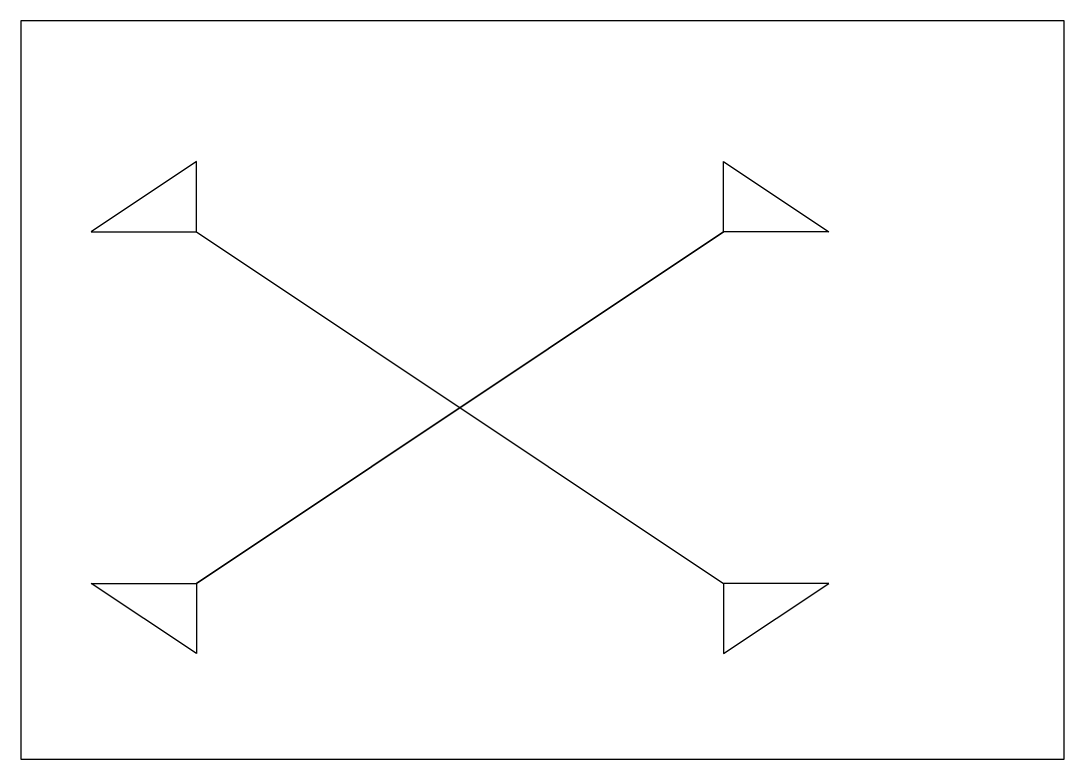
# Model space of a CAD drawing. Header units: millimetres. Extents: x 0 to 297, y 0 to 210.
import ezdxf

# ---------------------------------------------------------------- set-up
doc = ezdxf.new("R2010")
doc.units = ezdxf.units.MM

msp = doc.modelspace()

# ---------------------------------------------------------------- linework, layer by layer
for p, q in [((50, 170), (20, 150)), ((50, 170), (20, 150)), ((50, 150), (50, 170)), ((50, 150), (50, 170)), ((200, 150), (200, 170)), ((200, 170), (230, 150)), ((20, 150), (50, 150)), ((20, 150), (50, 150)), ((50, 150), (200, 50)), ((50, 50), (200, 150)), ((50, 150), (200, 50)), ((200, 150), (50, 50)), ((50, 150), (200, 50)), ((230, 150), (200, 150)), ((20, 50), (50, 50)), ((50, 30), (20, 50)), ((50, 50), (50, 30)), ((230, 50), (200, 50)), ((200, 50), (200, 30)), ((200, 30), (230, 50))]:
    msp.add_line(p, q)
msp.add_lwpolyline([(0, 0), (297, 0), (297, 210), (0, 210)], close=True)

doc.saveas('drawing.dxf')
